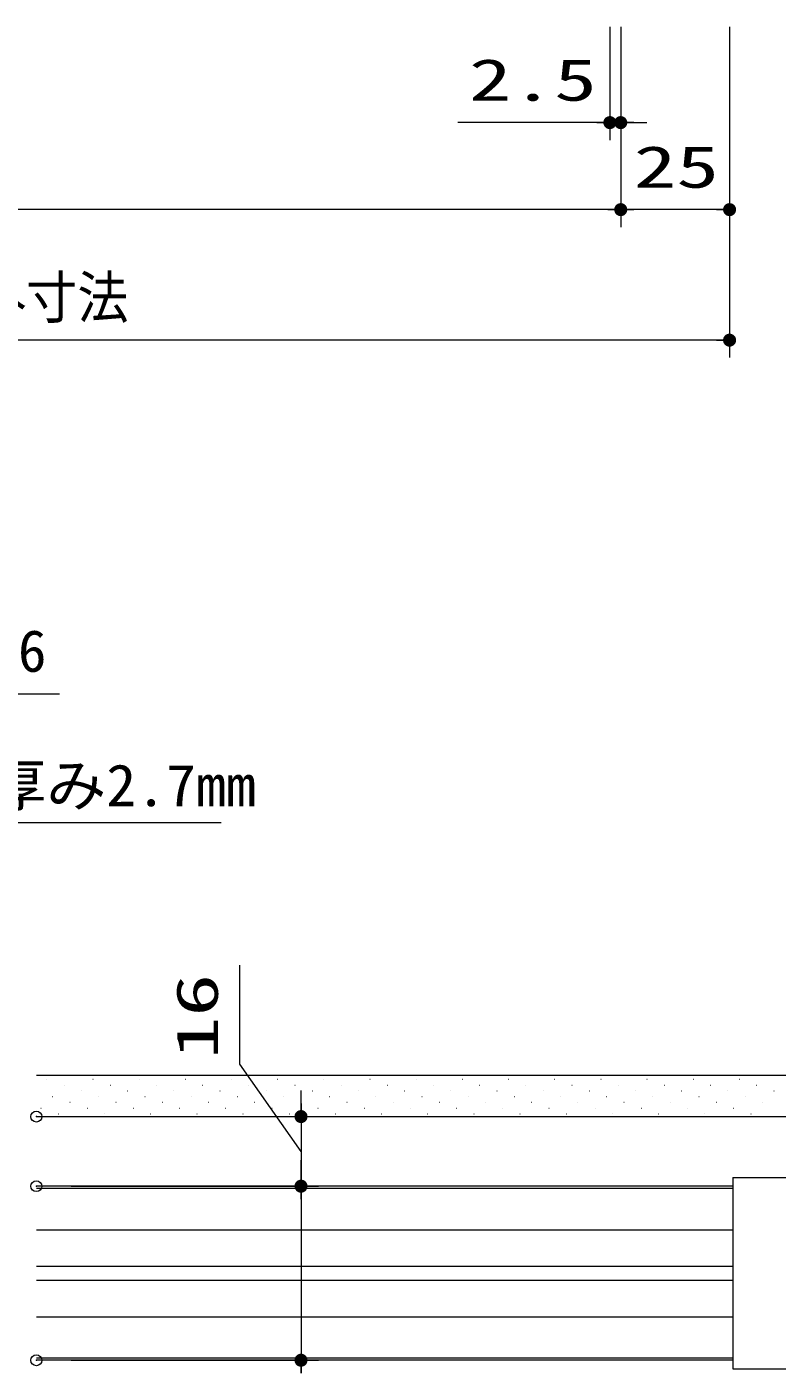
# Model space of a CAD drawing. Units: millimetres, scale not verified. Extents: x -1306 to 1306, y -607 to 607.
# Drawn here: x -434 to -261.7, y -342.4 to -33.4 of the extents above; entities that cross this region are included whole.
import ezdxf
from ezdxf.enums import TextEntityAlignment as Align

# ---------------------------------------------------------------- set-up
doc = ezdxf.new("R2010")
doc.units = ezdxf.units.MM
doc.header["$LTSCALE"] = 5
doc.header["$PDMODE"] = 32
doc.header["$PDSIZE"] = 2.5
for name, color, linetype, lineweight in [('0-1_線(黄)', 2, 'Continuous', 15), ('0-3_ハッチング', 6, 'Continuous', 9), ('0-5_線(水)', 4, 'Continuous', 9), ('0-6_寸法線', 3, 'Continuous', 13), ('0-7_0', 3, 'Continuous', 25), ('0-8_DEFPOINTS', 7, 'Continuous', 5)]:
    doc.layers.add(name, color=color, linetype=linetype, lineweight=lineweight)
doc.styles.add('ＭＳ ゴシック', font='')
doc.styles.get('ＭＳ ゴシック').set_extended_font_data('MS Gothic')

# ---------------------------------------------------------------- blocks, each defined once
blk = doc.blocks.new('_DOT')
at = {"layer": '0-7_0'}
blk.add_line((-2.5, 0), (-5, 0), dxfattribs=at)
for points in [[(0, 0), (-2.5, 0), (-2.48, 0.313)], [(0, 0), (-2.48, -0.313), (-2.5, 0)], [(0, 0), (-2.48, 0.313), (-2.421, 0.622)], [(0, 0), (-2.421, -0.622), (-2.48, -0.313)], [(0, 0), (-2.421, 0.622), (-2.324, 0.92)], [(0, 0), (-2.324, -0.92), (-2.421, -0.622)], [(0, 0), (-2.324, 0.92), (-2.191, 1.204)], [(0, 0), (-2.191, -1.204), (-2.324, -0.92)], [(0, 0), (-2.191, 1.204), (-2.023, 1.469)], [(0, 0), (-2.023, -1.469), (-2.191, -1.204)], [(0, 0), (-2.023, 1.469), (-1.822, 1.711)], [(0, 0), (-1.822, -1.711), (-2.023, -1.469)], [(0, 0), (-1.822, 1.711), (-1.594, 1.926)], [(0, 0), (-1.594, -1.926), (-1.822, -1.711)], [(0, 0), (-1.594, 1.926), (-1.34, 2.111)], [(0, 0), (-1.34, -2.111), (-1.594, -1.926)], [(0, 0), (-1.34, 2.111), (-1.064, 2.262)], [(0, 0), (-1.064, -2.262), (-1.34, -2.111)], [(0, 0), (-1.064, 2.262), (-0.773, 2.378)], [(0, 0), (-0.773, -2.378), (-1.064, -2.262)], [(0, 0), (-0.773, 2.378), (-0.468, 2.456)], [(0, 0), (-0.468, -2.456), (-0.773, -2.378)], [(0, 0), (-0.468, 2.456), (-0.157, 2.495)], [(0, 0), (-0.157, -2.495), (-0.468, -2.456)], [(0, 0), (-0.157, 2.495), (0.157, 2.495)], [(0, 0), (0.157, -2.495), (-0.157, -2.495)], [(0, 0), (0.157, 2.495), (0.468, 2.456)], [(0, 0), (0.468, 2.456), (0.773, 2.378)], [(0, 0), (0.773, 2.378), (1.064, 2.262)], [(0, 0), (1.064, 2.262), (1.34, 2.111)], [(0, 0), (1.34, 2.111), (1.594, 1.926)], [(0, 0), (1.594, 1.926), (1.822, 1.711)], [(0, 0), (1.822, 1.711), (2.023, 1.469)], [(0, 0), (2.023, 1.469), (2.191, 1.204)], [(0, 0), (2.191, 1.204), (2.324, 0.92)], [(0, 0), (2.324, 0.92), (2.421, 0.622)], [(0, 0), (2.421, 0.622), (2.48, 0.313)], [(0, 0), (2.48, 0.313), (2.5, 0)], [(0, 0), (0.468, -2.456), (0.157, -2.495)], [(0, 0), (0.773, -2.378), (0.468, -2.456)], [(0, 0), (1.064, -2.262), (0.773, -2.378)], [(0, 0), (1.34, -2.111), (1.064, -2.262)], [(0, 0), (1.594, -1.926), (1.34, -2.111)], [(0, 0), (1.822, -1.711), (1.594, -1.926)], [(0, 0), (2.023, -1.469), (1.822, -1.711)], [(0, 0), (2.191, -1.204), (2.023, -1.469)], [(0, 0), (2.324, -0.92), (2.191, -1.204)], [(0, 0), (2.421, -0.622), (2.324, -0.92)], [(0, 0), (2.48, -0.313), (2.421, -0.622)], [(0, 0), (2.5, 0), (2.48, -0.313)]]:
    blk.add_solid(points, dxfattribs=at)

msp = doc.modelspace()

# ---------------------------------------------------------------- linework, layer by layer
at = {"layer": '0-1_線(黄)'}
for p, q in [((-431.868, -274.388), (-232.868, -274.388)), ((-431.868, -283.888), (-232.615, -283.888))]:
    msp.add_line(p, q, dxfattribs=at)
at = {"layer": '0-3_ハッチング'}
for p, q in [((-429.481, -275.308), (-429.431, -275.308)), ((-425.503, -276.634), (-425.453, -276.634)), ((-421.526, -277.96), (-421.476, -277.96)), ((-418.874, -275.308), (-418.824, -275.308)), ((-414.897, -276.634), (-414.847, -276.634)), ((-410.919, -277.96), (-410.869, -277.96)), ((-408.268, -275.308), (-408.218, -275.308)), ((-404.29, -276.634), (-404.24, -276.634)), ((-400.313, -277.96), (-400.263, -277.96)), ((-397.661, -275.308), (-397.611, -275.308)), ((-393.684, -276.634), (-393.634, -276.634)), ((-389.706, -277.96), (-389.656, -277.96)), ((-387.055, -275.308), (-387.005, -275.308)), ((-383.077, -276.634), (-383.027, -276.634)), ((-379.1, -277.96), (-379.05, -277.96)), ((-376.448, -275.308), (-376.398, -275.308)), ((-372.47, -276.634), (-372.42, -276.634)), ((-368.493, -277.96), (-368.443, -277.96)), ((-365.841, -275.308), (-365.791, -275.308)), ((-361.864, -276.634), (-361.814, -276.634)), ((-357.886, -277.96), (-357.836, -277.96)), ((-355.235, -275.308), (-355.185, -275.308)), ((-351.257, -276.634), (-351.207, -276.634)), ((-347.28, -277.96), (-347.23, -277.96)), ((-344.628, -275.308), (-344.578, -275.308)), ((-340.651, -276.634), (-340.601, -276.634)), ((-336.673, -277.96), (-336.623, -277.96)), ((-334.021, -275.308), (-333.971, -275.308)), ((-330.044, -276.634), (-329.994, -276.634)), ((-326.067, -277.96), (-326.017, -277.96)), ((-323.415, -275.308), (-323.365, -275.308)), ((-319.437, -276.634), (-319.387, -276.634)), ((-315.46, -277.96), (-315.41, -277.96)), ((-312.808, -275.308), (-312.758, -275.308)), ((-308.831, -276.634), (-308.781, -276.634)), ((-304.853, -277.96), (-304.803, -277.96)), ((-302.202, -275.308), (-302.152, -275.308)), ((-298.224, -276.634), (-298.174, -276.634)), ((-294.247, -277.96), (-294.197, -277.96)), ((-291.595, -275.308), (-291.545, -275.308)), ((-287.618, -276.634), (-287.568, -276.634)), ((-283.64, -277.96), (-283.59, -277.96)), ((-280.988, -275.308), (-280.938, -275.308)), ((-277.011, -276.634), (-276.961, -276.634)), ((-273.034, -277.96), (-272.984, -277.96)), ((-270.382, -275.308), (-270.332, -275.308)), ((-266.404, -276.634), (-266.354, -276.634)), ((-262.427, -277.96), (-262.377, -277.96)), ((-428.155, -279.286), (-428.105, -279.286)), ((-424.178, -280.612), (-424.128, -280.612)), ((-417.548, -279.286), (-417.498, -279.286)), ((-413.571, -280.612), (-413.521, -280.612)), ((-406.942, -279.286), (-406.892, -279.286)), ((-402.964, -280.612), (-402.914, -280.612)), ((-396.335, -279.286), (-396.285, -279.286)), ((-392.358, -280.612), (-392.308, -280.612)), ((-385.729, -279.286), (-385.679, -279.286)), ((-381.751, -280.612), (-381.701, -280.612)), ((-375.122, -279.286), (-375.072, -279.286)), ((-371.145, -280.612), (-371.095, -280.612)), ((-364.515, -279.286), (-364.465, -279.286)), ((-360.538, -280.612), (-360.488, -280.612)), ((-353.909, -279.286), (-353.859, -279.286)), ((-349.931, -280.612), (-349.881, -280.612)), ((-343.302, -279.286), (-343.252, -279.286)), ((-339.325, -280.612), (-339.275, -280.612)), ((-332.696, -279.286), (-332.646, -279.286)), ((-328.718, -280.612), (-328.668, -280.612)), ((-322.089, -279.286), (-322.039, -279.286)), ((-318.112, -280.612), (-318.062, -280.612)), ((-311.482, -279.286), (-311.432, -279.286)), ((-307.505, -280.612), (-307.455, -280.612)), ((-300.876, -279.286), (-300.826, -279.286)), ((-296.898, -280.612), (-296.848, -280.612)), ((-290.269, -279.286), (-290.219, -279.286)), ((-286.292, -280.612), (-286.242, -280.612)), ((-279.663, -279.286), (-279.613, -279.286)), ((-275.685, -280.612), (-275.635, -280.612)), ((-269.056, -279.286), (-269.006, -279.286)), ((-265.079, -280.612), (-265.029, -280.612)), ((-430.807, -281.938), (-430.757, -281.938)), ((-426.829, -283.263), (-426.779, -283.263)), ((-420.2, -281.938), (-420.15, -281.938)), ((-416.223, -283.263), (-416.173, -283.263)), ((-409.594, -281.938), (-409.544, -281.938)), ((-405.616, -283.263), (-405.566, -283.263)), ((-398.987, -281.938), (-398.937, -281.938)), ((-395.009, -283.263), (-394.959, -283.263)), ((-388.38, -281.938), (-388.33, -281.938)), ((-384.403, -283.263), (-384.353, -283.263)), ((-377.774, -281.938), (-377.724, -281.938)), ((-373.796, -283.263), (-373.746, -283.263)), ((-367.167, -281.938), (-367.117, -281.938)), ((-363.19, -283.263), (-363.14, -283.263)), ((-356.561, -281.938), (-356.511, -281.938)), ((-352.583, -283.263), (-352.533, -283.263)), ((-345.954, -281.938), (-345.904, -281.938)), ((-341.976, -283.263), (-341.926, -283.263)), ((-335.347, -281.938), (-335.297, -281.938)), ((-331.37, -283.263), (-331.32, -283.263)), ((-324.741, -281.938), (-324.691, -281.938)), ((-320.763, -283.263), (-320.713, -283.263)), ((-314.134, -281.938), (-314.084, -281.938)), ((-310.157, -283.263), (-310.107, -283.263)), ((-303.528, -281.938), (-303.478, -281.938)), ((-299.55, -283.263), (-299.5, -283.263)), ((-292.921, -281.938), (-292.871, -281.938)), ((-288.943, -283.263), (-288.893, -283.263)), ((-282.314, -281.938), (-282.264, -281.938)), ((-278.337, -283.263), (-278.287, -283.263)), ((-271.708, -281.938), (-271.658, -281.938)), ((-267.73, -283.263), (-267.68, -283.263))]:
    msp.add_line(p, q, dxfattribs=at)
at = {"layer": '0-5_線(水)'}
for p, q in [((-271.867, -297.888), (-271.867, -341.888)), ((-271.867, -297.888), (-232.867, -297.888)), ((-271.867, -299.888), (-431.868, -299.888)), ((-271.867, -300.388), (-431.868, -300.388)), ((-431.868, -309.888), (-271.867, -309.888)), ((-431.868, -318.288), (-271.867, -318.288)), ((-431.868, -321.488), (-271.867, -321.488)), ((-431.868, -329.888), (-271.867, -329.888)), ((-271.867, -339.388), (-431.868, -339.388)), ((-271.867, -339.888), (-431.868, -339.888)), ((-271.867, -341.888), (-232.867, -341.888))]:
    msp.add_line(p, q, dxfattribs=at)
at = {"layer": '0-6_寸法線'}
for p, q in [((-300.12, -33.446), (-300.12, -59.446)), ((-297.62, -33.446), (-297.62, -79.446)), ((-297.62, -33.446), (-297.62, -79.446)), ((-297.62, -33.446), (-297.62, -59.446)), ((-272.62, -33.446), (-272.62, -79.446)), ((-272.62, -33.446), (-272.62, -109.446)), ((-303.12, -55.446), (-335.072, -55.446)), ((-297.62, -55.446), (-300.12, -55.446)), ((-294.62, -55.446), (-291.62, -55.446)), ((-300.62, -75.446), (-627.366, -75.446)), ((-275.62, -75.446), (-294.62, -75.446)), ((-275.62, -105.446), (-652.366, -105.446)), ((-371.067, -280.888), (-371.067, -277.888)), ((-423.868, -283.888), (-367.067, -283.888)), ((-371.067, -283.888), (-371.067, -299.888)), ((-371.067, -283.888), (-371.067, -299.888)), ((-371.067, -296.888), (-371.067, -293.888)), ((-423.868, -299.888), (-367.067, -299.888)), ((-423.868, -299.888), (-367.067, -299.888)), ((-371.067, -299.888), (-371.067, -339.888)), ((-371.067, -302.888), (-371.067, -305.888)), ((-423.868, -339.888), (-367.067, -339.888))]:
    msp.add_line(p, q, dxfattribs=at)
for points in [[(-602.867, -159.888), (-558.165, -186.7), (-426.546, -186.7)], [(-389.426, -216.384), (-540.84, -216.384), (-572.033, -274.27)], [(-371.067, -291.888), (-385.135, -271.847), (-385.135, -249.085)]]:
    msp.add_lwpolyline(points, dxfattribs=at)
at = {"layer": '0-8_DEFPOINTS'}
for p in [(-300.12, -55.446), (-297.62, -75.446), (-431.868, -283.888), (-431.868, -299.888), (-431.868, -299.888), (-371.067, -299.888), (-431.868, -339.888), (-371.067, -339.888)]:
    msp.add_point(p, dxfattribs=at)

# ---------------------------------------------------------------- block references
at = {"layer": '0-6_寸法線', "xscale": 0.6, "yscale": 0.6}
for p in [(-300.12, -55.446), (-297.62, -75.446), (-272.62, -75.446), (-272.62, -105.446)]:
    msp.add_blockref('_DOT', p, dxfattribs=at)
for p, rotation in [((-297.62, -55.446), 180), ((-297.62, -75.446), 180), ((-371.067, -283.888), 270), ((-371.067, -299.888), 270), ((-371.067, -299.888), 90), ((-371.067, -339.888), 90)]:
    msp.add_blockref('_DOT', p, dxfattribs=dict(at, rotation=rotation))

# ---------------------------------------------------------------- texts
at = {"layer": '0-6_寸法線', "style": 'ＭＳ ゴシック'}
for s, height, width, p in [('2.5', 9.604, 1.5, (-332.501, -53.297)), ('25', 9.604, 1.5, (-294.644, -73.297)), ('下ストッパー外寸法', 9.604, 0.9, (-516.766, -103.297)), ('下地ベニア：厚み2.7mm', 9.621, 1.05, (-526.04, -215.434))]:
    msp.add_text(s, height=height, dxfattribs=dict(at, width=width)).set_placement(p, align=Align.BOTTOM_LEFT)
msp.add_text('上部調整ガイド巾 66', height=9.621, dxfattribs=at).set_placement((-554.165, -184.55), align=Align.BOTTOM_LEFT)
at = {"layer": '0-6_寸法線', "style": 'ＭＳ ゴシック', "width": 1.5}
msp.add_text('16', height=9.604, rotation=90, dxfattribs=at).set_placement((-387.284, -270.705), align=Align.BOTTOM_LEFT)

doc.saveas('drawing.dxf')
